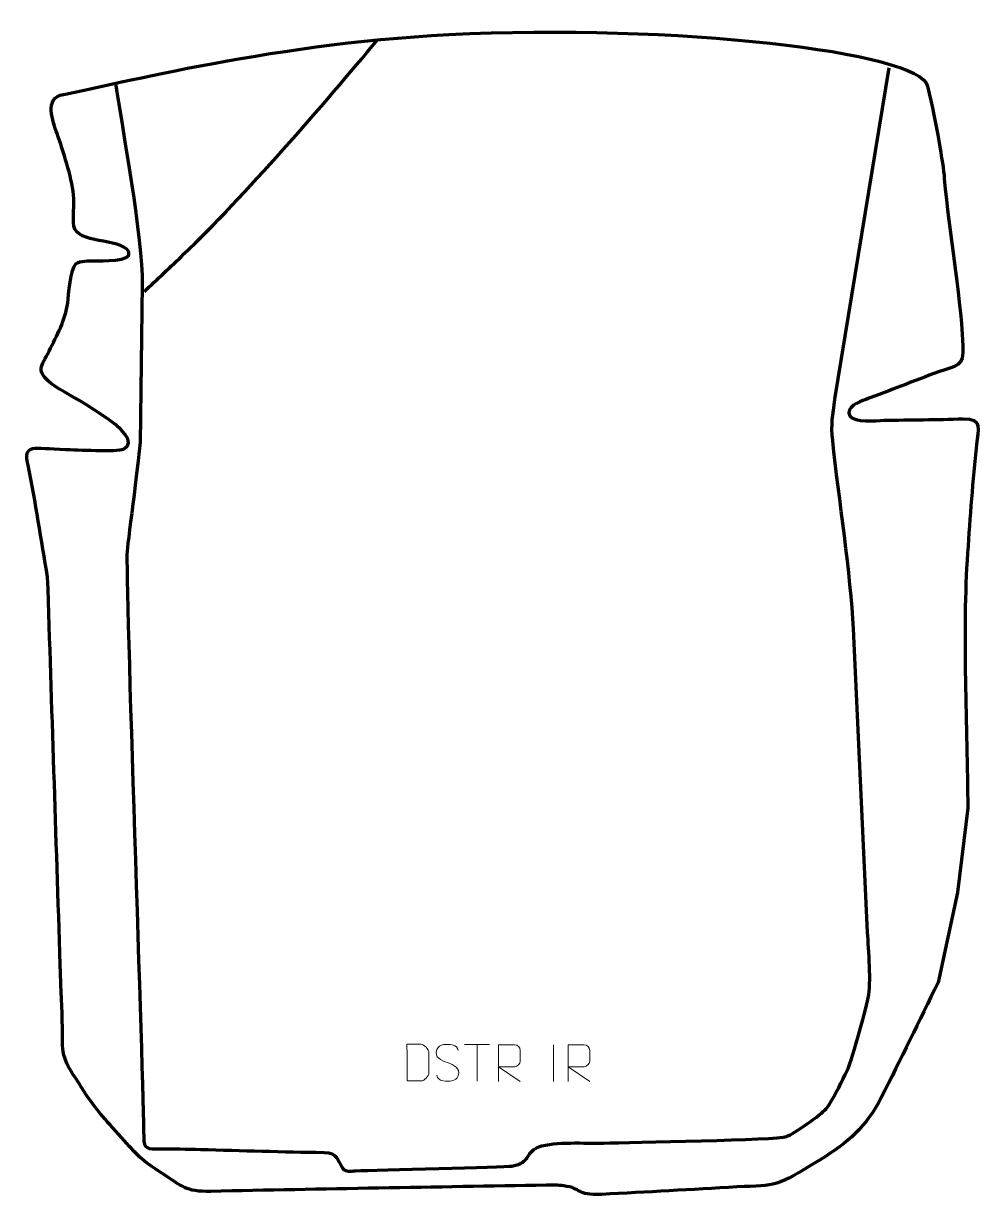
# Model space of a CAD drawing. Header units: millimetres. Extents: x -324 to 326, y -402 to 393.
import ezdxf

# ---------------------------------------------------------------- set-up
doc = ezdxf.new("R2010")
doc.units = ezdxf.units.MM
doc.header["$MEASUREMENT"] = 0
for name, color, linetype in [('layer 1', 7, 'Continuous'), ('layer 2', 7, 'Continuous'), ('layer 3', 7, 'Continuous')]:
    doc.layers.add(name, color=color, linetype=linetype)

msp = doc.modelspace()

# ---------------------------------------------------------------- linework, layer by layer
at = {"layer": 'layer 1', "color": 250, "lineweight": 9}
for points, knots in [([(-64.3564, -324.011), (-62.0246, -324.0106), (-57.0744, -324.0346), (-54.7429, -324.0349), (-54.7429, -324.0349), (-52.8179, -324.1403), (-49.4993, -320.5987), (-49.5105, -318.5814), (-49.5105, -318.5814), (-49.5109, -312.8113), (-49.5109, -310.6416), (-49.5105, -304.8723), (-49.5105, -304.8723), (-49.5148, -302.7342), (-52.8893, -299.0741), (-55.0417, -299.0876), (-55.0417, -299.0876), (-57.3674, -299.0876), (-62.0917, -299.0876), (-64.4178, -299.0876), (-64.4178, -299.0876), (-64.4174, -304.8345), (-64.3561, -318.2637), (-64.3564, -324.011)], [0, 0, 0, 0, 0.14285714, 0.14285714, 0.14285714, 0.14285714, 0.28571429, 0.28571429, 0.28571429, 0.28571429, 0.42857143, 0.42857143, 0.42857143, 0.42857143, 0.57142857, 0.57142857, 0.57142857, 0.57142857, 0.71428571, 0.71428571, 0.71428571, 0.71428571, 1, 1, 1, 1]), ([(-36.9641, -311.5624), (-41.2124, -310.092), (-46.1205, -308.2962), (-44.1154, -302.7759), (-44.1154, -302.7759), (-42.6119, -298.636), (-37.3983, -299.0245), (-33.7947, -299.6256), (-33.7947, -299.6256), (-30.9341, -300.1027), (-30.0694, -301.3159), (-29.7588, -303.4001)], [0, 0, 0, 0, 0.25, 0.25, 0.25, 0.25, 0.5, 0.5, 0.5, 0.5, 1, 1, 1, 1]), ([(-2.387, -324.4926), (-2.387, -324.4926), (-2.387, -299.5391), (-2.387, -299.5391), (-2.387, -299.5391), (1.2077, -299.5391), (4.8032, -299.5391), (8.3984, -299.5391), (8.3984, -299.5391), (10.7237, -299.5768), (12.281, -301.0668), (12.2769, -303.4332), (12.2769, -303.4332), (12.2765, -305.4687), (12.2765, -308.5281), (12.2769, -310.5641), (12.2769, -310.5641), (12.2704, -312.4396), (10.4581, -314.3814), (8.4486, -314.4005), (8.4486, -314.4005), (8.4486, -314.4005), (-2.387, -314.4005), (-2.387, -314.4005), (-2.387, -314.4005), (-2.387, -314.4005), (12.2676, -324.4926), (12.2676, -324.4926)], [0, 0, 0, 0, 0.125, 0.125, 0.125, 0.125, 0.25, 0.25, 0.25, 0.25, 0.375, 0.375, 0.375, 0.375, 0.5, 0.5, 0.5, 0.5, 0.625, 0.625, 0.625, 0.625, 0.75, 0.75, 0.75, 0.75, 1, 1, 1, 1]), ([(44.753, -324.4926), (44.753, -324.4926), (44.753, -299.5391), (44.753, -299.5391), (44.753, -299.5391), (48.3477, -299.5391), (51.9432, -299.5391), (55.5384, -299.5391), (55.5384, -299.5391), (57.8637, -299.5768), (59.421, -301.0668), (59.4169, -303.4332), (59.4169, -303.4332), (59.4165, -305.4687), (59.4165, -308.5281), (59.4169, -310.5641), (59.4169, -310.5641), (59.4104, -312.4396), (57.5981, -314.3814), (55.5886, -314.4005), (55.5886, -314.4005), (55.5886, -314.4005), (44.753, -314.4005), (44.753, -314.4005), (44.753, -314.4005), (44.753, -314.4005), (59.4076, -324.4926), (59.4076, -324.4926)], [0, 0, 0, 0, 0.125, 0.125, 0.125, 0.125, 0.25, 0.25, 0.25, 0.25, 0.375, 0.375, 0.375, 0.375, 0.5, 0.5, 0.5, 0.5, 0.625, 0.625, 0.625, 0.625, 0.75, 0.75, 0.75, 0.75, 1, 1, 1, 1]), ([(-36.9641, -311.5625), (-32.9455, -313.2092), (-27.916, -315.0975), (-29.75, -320.4578), (-29.75, -320.4578), (-31.2098, -324.7242), (-36.1206, -324.4675), (-39.8467, -323.9128), (-39.8467, -323.9128), (-42.5967, -323.503), (-43.8176, -322.2895), (-44.1956, -320.1773)], [0, 0, 0, 0, 0.25, 0.25, 0.25, 0.25, 0.5, 0.5, 0.5, 0.5, 1, 1, 1, 1])]:
    msp.add_open_spline(points, degree=3, knots=knots, dxfattribs=at)
for points in [[(-25.4631, -299.283), (-25.4631, -299.283), (-8.4759, -299.283), (-8.4759, -299.283)], [(-16.9693, -324.213), (-16.9693, -324.213), (-16.9693, -299.2594), (-16.9693, -299.2594)], [(34.945, -299.5288), (34.945, -299.5288), (34.945, -324.5029), (34.945, -324.5029)]]:
    msp.add_open_spline(points, degree=3, dxfattribs=at)
at = {"layer": 'layer 2', "color": 140, "lineweight": 158}
for points, knots in [([(-242.3965, 211.246), (-233.4507, 219.7695), (-224.5046, 228.2932), (-215.5588, 236.8166), (-215.5588, 236.8166), (-175.832, 274.6676), (-119.616, 339.4163), (-84.5063, 382.0282)], [0, 0, 0, 0, 0.33333333, 0.33333333, 0.33333333, 0.33333333, 1, 1, 1, 1]), ([(-262.0319, 352.5685), (-257.6064, 324.0581), (-243.3734, 246.0729), (-243.7903, 216.292), (-243.7903, 216.292), (-243.7903, 216.292), (-245.296, 108.7454), (-245.296, 108.7454), (-245.296, 108.7454), (-245.3581, 104.3067), (-253.271, 43.5833), (-254.1164, 35.357), (-254.1164, 35.357), (-255.5362, 21.541), (-242.9436, -329.6881), (-242.8573, -362.0249), (-242.8573, -362.0249), (-242.8345, -370.5706), (-240.1255, -370.0661), (-232.2317, -370.005), (-232.2317, -370.005), (-223.0912, -369.9343), (-213.5483, -370.2576), (-204.3837, -370.4877), (-204.3837, -370.4877), (-176.4787, -371.2018), (-148.5683, -372.1118), (-120.6582, -372.4836), (-120.6582, -372.4836), (-110.7061, -372.9439), (-112.5374, -377.3137), (-107.8302, -383.4693), (-107.8302, -383.4693), (-105.9444, -385.9355), (-102.2135, -385.1579), (-99.2623, -385.0183), (-99.2623, -385.0183), (-84.8505, -384.3365), (1.2899, -382.3798), (6.7348, -381.7893), (6.7348, -381.7893), (20.3969, -378.9217), (14.2231, -373.8212), (24.8383, -368.7254), (24.8383, -368.7254), (36.2579, -364.8673), (56.2335, -366.5097), (68.9436, -366.1318), (68.9436, -366.1318), (86.2212, -365.6181), (187.0442, -364.0607), (192.6889, -361.7747), (192.6889, -361.7747), (197.8236, -359.6953), (215.9805, -347.1162), (219.6473, -342.9104), (219.6473, -342.9104), (224.3854, -336.8805), (228.9209, -326.8034), (232.652, -319.7477), (232.652, -319.7477), (236.9826, -311.5582), (245.9308, -277.9203), (248.1522, -267.7666), (248.1522, -267.7666), (250.3908, -257.5344), (248.3256, -235.1521), (247.768, -223.2318), (247.768, -223.2318), (247.768, -223.2318), (238.1385, -17.3883), (238.1385, -17.3883), (238.1385, -17.3883), (236.4292, 19.1495), (228.2445, 71.4594), (224.0765, 110.0552), (224.0765, 110.0552), (222.8689, 121.2378), (224.1873, 127.5166), (225.5189, 138.3532), (225.5189, 138.3532), (225.5189, 138.3532), (262.4041, 363.0186), (262.4041, 363.0186)], [0, 0, 0, 0, 0.04545455, 0.04545455, 0.04545455, 0.04545455, 0.09090909, 0.09090909, 0.09090909, 0.09090909, 0.13636364, 0.13636364, 0.13636364, 0.13636364, 0.18181818, 0.18181818, 0.18181818, 0.18181818, 0.22727273, 0.22727273, 0.22727273, 0.22727273, 0.27272727, 0.27272727, 0.27272727, 0.27272727, 0.31818182, 0.31818182, 0.31818182, 0.31818182, 0.36363636, 0.36363636, 0.36363636, 0.36363636, 0.40909091, 0.40909091, 0.40909091, 0.40909091, 0.45454545, 0.45454545, 0.45454545, 0.45454545, 0.5, 0.5, 0.5, 0.5, 0.54545455, 0.54545455, 0.54545455, 0.54545455, 0.59090909, 0.59090909, 0.59090909, 0.59090909, 0.63636364, 0.63636364, 0.63636364, 0.63636364, 0.68181818, 0.68181818, 0.68181818, 0.68181818, 0.72727273, 0.72727273, 0.72727273, 0.72727273, 0.77272727, 0.77272727, 0.77272727, 0.77272727, 0.81818182, 0.81818182, 0.81818182, 0.81818182, 0.86363636, 0.86363636, 0.86363636, 0.86363636, 0.90909091, 0.90909091, 0.90909091, 0.90909091, 1, 1, 1, 1])]:
    msp.add_open_spline(points, degree=3, knots=knots, dxfattribs=at)
at = {"layer": 'layer 3', "color": 242, "lineweight": 158}
msp.add_open_spline([(-297.1205, 345.0789), (-310.7234, 342.8853), (-304.3436, 326.5433), (-301.6039, 318.6327), (-301.6039, 318.6327), (-297.324, 306.2771), (-291.8516, 289.8547), (-290.457, 276.9328), (-290.457, 276.9328), (-289.7709, 270.0721), (-291.0857, 261.5291), (-290.1502, 255.7371), (-290.1502, 255.7371), (-288.1669, 243.4601), (-259.2514, 247.9471), (-252.9434, 238.3594), (-252.9434, 238.3594), (-250.0632, 231.3559), (-272.1107, 232.3487), (-276.115, 232.1633), (-276.115, 232.1633), (-279.7442, 232.0626), (-286.0449, 232.6093), (-288.8428, 230.0964), (-288.8428, 230.0964), (-292.4157, 226.8874), (-293.7241, 208.905), (-294.3745, 203.5848), (-294.3745, 203.5848), (-295.8479, 191.9962), (-301.8306, 181.3758), (-306.9384, 170.9721), (-306.9384, 170.9721), (-312.2491, 160.1923), (-316.3603, 157.9273), (-305.3499, 148.7721), (-305.3499, 148.7721), (-297.6787, 142.3935), (-238.0203, 113.887), (-256.6251, 104.4841), (-256.6251, 104.4841), (-260.2443, 102.6549), (-289.5459, 104.039), (-295.7622, 104.2519), (-295.7622, 104.2519), (-318.1925, 104.9926), (-324.3457, 108.5579), (-321.256, 93.6425), (-321.256, 93.6425), (-316.0387, 68.4567), (-312.2883, 42.9865), (-307.9519, 17.6369), (-307.9519, 17.6369), (-305.1049, -70.0324), (-302.258, -157.7016), (-299.411, -245.3708), (-299.411, -245.3708), (-299.2655, -249.825), (-299.1117, -254.2787), (-298.955, -258.7325), (-298.955, -258.7325), (-298.5116, -271.344), (-297.7084, -284.9219), (-297.8688, -297.4539), (-297.8688, -297.4539), (-298.0414, -310.935), (-291.7555, -317.4945), (-284.9757, -328.3978), (-284.9757, -328.3978), (-276.3956, -342.2539), (-268.7274, -350.2927), (-258.0718, -362.227), (-258.0718, -362.227), (-247.1504, -374.4846), (-244.5205, -377.7032), (-230.5422, -386.5677), (-230.5422, -386.5677), (-216.3926, -395.5324), (-215.0895, -399.2486), (-197.366, -398.9703), (-197.366, -398.9703), (-121.5051, -397.2907), (-45.6349, -396.0691), (30.2323, -394.7124), (30.2323, -394.7124), (34.1508, -394.6761), (37.8708, -394.6772), (41.7665, -395.1813), (41.7665, -395.1813), (54.6709, -396.8513), (49.8088, -401.758), (67.5685, -400.9412), (67.5685, -400.9412), (98.082, -399.5378), (128.6391, -397.5642), (159.1517, -395.9433), (159.1517, -395.9433), (186.8182, -394.4767), (184.727, -396.4587), (215.6863, -377.4339), (215.6863, -377.4339), (234.548, -365.8107), (246.7662, -355.2903), (257.0034, -335.2408), (257.0034, -335.2408), (270.1388, -309.5148), (282.6832, -283.2762), (295.4972, -257.3651), (295.4972, -257.3651), (295.4972, -257.3651), (308.7264, -196.1465), (308.7264, -196.1465), (308.7264, -196.1465), (308.7264, -196.1465), (315.6056, -138.9964), (315.6056, -138.9964), (315.6056, -138.9964), (315.3359, -84.0185), (311.7682, -19.8114), (315.4826, 34.0589), (315.4826, 34.0589), (317.1537, 58.2941), (318.9891, 83.2482), (321.466, 107.3963), (321.466, 107.3963), (322.5146, 117.6196), (326.3257, 125.605), (312.4897, 125.0703), (312.4897, 125.0703), (294.5987, 124.3788), (276.7849, 124.4229), (258.9001, 124.0031), (258.9001, 124.0031), (253.3273, 123.8689), (238.9002, 121.9804), (235.7961, 127.1426), (235.7961, 127.1426), (232.3683, 132.843), (242.368, 136.6164), (246.159, 138.0073), (246.159, 138.0073), (262.7684, 144.1148), (279.1667, 150.7589), (295.7872, 156.8347), (295.7872, 156.8347), (307.8043, 161.2277), (313.1967, 159.7854), (312.3807, 174.4801), (312.3807, 174.4801), (310.0993, 215.5659), (302.9648, 249.4781), (299.7396, 288.0135), (299.7396, 288.0135), (298.8199, 299.0033), (294.5275, 324.1409), (288.4491, 350.6685), (288.4491, 350.6685), (283.0705, 374.1416), (116.7369, 393.1685), (-36.1196, 385.6172), (-36.1196, 385.6172), (-160.265, 379.4842), (-274.0804, 348.7944), (-297.1205, 345.0789)], degree=3, knots=[0, 0, 0, 0, 0.02380952, 0.02380952, 0.02380952, 0.02380952, 0.04761905, 0.04761905, 0.04761905, 0.04761905, 0.07142857, 0.07142857, 0.07142857, 0.07142857, 0.0952381, 0.0952381, 0.0952381, 0.0952381, 0.11904762, 0.11904762, 0.11904762, 0.11904762, 0.14285714, 0.14285714, 0.14285714, 0.14285714, 0.16666667, 0.16666667, 0.16666667, 0.16666667, 0.19047619, 0.19047619, 0.19047619, 0.19047619, 0.21428571, 0.21428571, 0.21428571, 0.21428571, 0.23809524, 0.23809524, 0.23809524, 0.23809524, 0.26190476, 0.26190476, 0.26190476, 0.26190476, 0.28571429, 0.28571429, 0.28571429, 0.28571429, 0.30952381, 0.30952381, 0.30952381, 0.30952381, 0.33333333, 0.33333333, 0.33333333, 0.33333333, 0.35714286, 0.35714286, 0.35714286, 0.35714286, 0.38095238, 0.38095238, 0.38095238, 0.38095238, 0.4047619, 0.4047619, 0.4047619, 0.4047619, 0.42857143, 0.42857143, 0.42857143, 0.42857143, 0.45238095, 0.45238095, 0.45238095, 0.45238095, 0.47619048, 0.47619048, 0.47619048, 0.47619048, 0.5, 0.5, 0.5, 0.5, 0.52380952, 0.52380952, 0.52380952, 0.52380952, 0.54761905, 0.54761905, 0.54761905, 0.54761905, 0.57142857, 0.57142857, 0.57142857, 0.57142857, 0.5952381, 0.5952381, 0.5952381, 0.5952381, 0.61904762, 0.61904762, 0.61904762, 0.61904762, 0.64285714, 0.64285714, 0.64285714, 0.64285714, 0.66666667, 0.66666667, 0.66666667, 0.66666667, 0.69047619, 0.69047619, 0.69047619, 0.69047619, 0.71428571, 0.71428571, 0.71428571, 0.71428571, 0.73809524, 0.73809524, 0.73809524, 0.73809524, 0.76190476, 0.76190476, 0.76190476, 0.76190476, 0.78571429, 0.78571429, 0.78571429, 0.78571429, 0.80952381, 0.80952381, 0.80952381, 0.80952381, 0.83333333, 0.83333333, 0.83333333, 0.83333333, 0.85714286, 0.85714286, 0.85714286, 0.85714286, 0.88095238, 0.88095238, 0.88095238, 0.88095238, 0.9047619, 0.9047619, 0.9047619, 0.9047619, 0.92857143, 0.92857143, 0.92857143, 0.92857143, 0.95238095, 0.95238095, 0.95238095, 0.95238095, 1, 1, 1, 1], dxfattribs=at)

doc.saveas('drawing.dxf')
